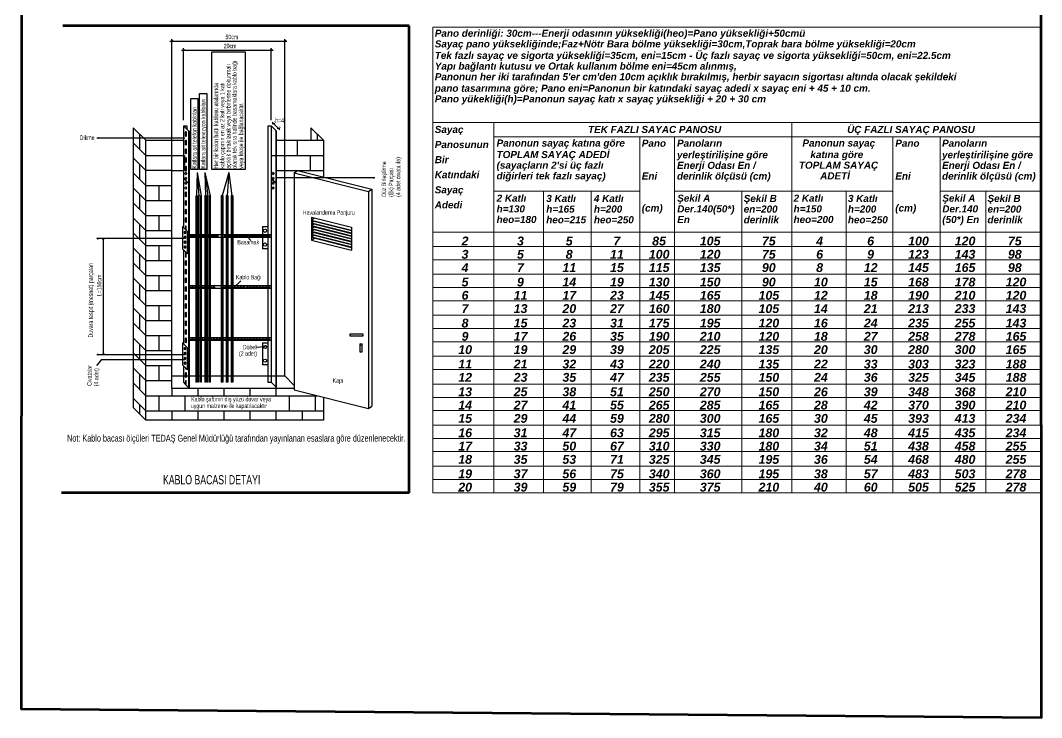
# Model space of a CAD drawing. Header units: millimetres. Extents: x -1335 to 33749, y 2338 to 5277.
# Drawn here: x 31306 to 33749, y 2338 to 4005 of the extents above; entities that cross this region are included whole.
import ezdxf

# ---------------------------------------------------------------- set-up
doc = ezdxf.new("R2010")
doc.units = ezdxf.units.MM
doc.linetypes.add('PHANTOM2', pattern=[31.75, 15.875, -3.175, 3.175, -3.175, 3.175, -3.175])
doc.linetypes.add('TELEFON', pattern=[33, 24, -3, 0, -3, 0, -3])
doc.layers.add('DUVAR', color=7, linetype='Continuous', lineweight=53)
doc.layers.add('SEMBOL', color=51, linetype='Continuous', lineweight=0)
for name, color, linetype in [('ELEKTRIKTEL', 4, 'PHANTOM2'), ('ELEKTRIKZA', 4, 'Continuous'), ('MIDUVCON', 7, 'Continuous')]:
    doc.layers.add(name, color=color, linetype=linetype)
doc.styles.add('ROMAND', font='comic.ttf', dxfattribs={"width": 0.7})
doc.styles.add('WMF-Arial1', font='arialbi.ttf')

# ---------------------------------------------------------------- blocks, each defined once
blk = doc.blocks.new('_Oblique')
at = {"color": 0, "linetype": 'ByBlock', "lineweight": -2}
blk.add_line((-0.5, -0.5), (0.5, 0.5), dxfattribs=at)

msp = doc.modelspace()

# ---------------------------------------------------------------- linework, layer by layer
at = {"color": 8}
for p, q in [((31691.1, 3934.1), (31910.4, 3934.1)), ((31695.6, 3766.3), (31695.6, 3938.5)), ((31905.9, 3766.3), (31905.9, 3938.5)), ((31911.5, 3758.5), (31908.3, 3761.7)), ((31911.5, 3758.5), (31923.5, 3746.5)), ((31915.4, 3762.4), (31914.6, 3761.7)), ((31923.5, 3746.5), (31926.6, 3743.4)), ((31927.4, 3750.4), (31926.6, 3749.7)), ((31491.5, 3724.5), (31488.4, 3723.4)), ((31491.5, 3722.3), (31488.4, 3723.4)), ((31491.5, 3724.5), (31491.5, 3722.3)), ((31699.1, 3723.3), (31491.5, 3723.3)), ((31918.2, 3629.3), (32150.2, 3629.3)), ((32150.2, 3628.1), (32150.2, 3630.4)), ((32150.2, 3630.4), (32153.4, 3629.3)), ((32150.2, 3628.1), (32153.4, 3629.3)), ((31491.5, 3484.4), (31488.4, 3483.2)), ((31491.5, 3482.1), (31488.4, 3483.2)), ((31491.5, 3484.4), (31491.5, 3482.1)), ((31699.4, 3483.2), (31491.5, 3483.2)), ((31503.1, 3480.1), (31504.3, 3483.2)), ((31505.4, 3480.1), (31503.1, 3480.1)), ((31505.4, 3480.1), (31504.3, 3483.2)), ((31504.3, 3208.5), (31504.3, 3480.1)), ((31491.5, 3206.5), (31488.4, 3205.4)), ((31491.5, 3204.2), (31488.4, 3205.4)), ((31491.5, 3206.5), (31491.5, 3204.2)), ((31699.4, 3205.4), (31491.5, 3205.4)), ((31503.1, 3208.5), (31505.4, 3208.5)), ((31503.1, 3208.5), (31504.3, 3205.4)), ((31505.4, 3208.5), (31504.3, 3205.4)), ((31489.4, 3183.2), (31488.4, 3180)), ((31491.2, 3181.8), (31488.4, 3180)), ((31489.4, 3183.2), (31491.2, 3181.8)), ((31498.8, 3193.7), (31490.3, 3182.5)), ((31699.4, 3193.7), (31498.8, 3193.7))]:
    msp.add_line(p, q, dxfattribs=at)
at = {"color": 7, "lineweight": 0}
for points in [[(32292.4, 3989.3), (32292.4, 2875.6)], [(32292.4, 3989.3), (33748.1, 3989.3)], [(33748.1, 3989.3), (33748.1, 2875.6)], [(32292.4, 3761.2), (33748.1, 3761.2)], [(32438.2, 3761.2), (32438.2, 2875.6)], [(33151.5, 3761.2), (33151.5, 2875.6)], [(32438.2, 3726.8), (33748.1, 3726.8)], [(32788.2, 3726.8), (32788.2, 2875.6)], [(32870.4, 3726.8), (32870.4, 2875.6)], [(33392.8, 3726.8), (33392.8, 2875.6)], [(33506.8, 3726.8), (33506.8, 2875.6)], [(32438.2, 3596.8), (32788.2, 3596.8)], [(32557.5, 3596.8), (32557.5, 2875.6)], [(32671.6, 3596.8), (32671.6, 2875.6)], [(32870.4, 3596.8), (33392.8, 3596.8)], [(33032.2, 3596.8), (33032.2, 2875.6)], [(33281.4, 3596.8), (33281.4, 2875.6)], [(33506.8, 3596.8), (33748.1, 3596.8)], [(33615.5, 3596.8), (33615.5, 2875.6)], [(32292.4, 3498.7), (33748.1, 3498.7)], [(32292.4, 3464.3), (33748.1, 3464.3)], [(32292.4, 3432.4), (33748.1, 3432.4)], [(32292.4, 3398), (33748.1, 3398)], [(32292.4, 3366.1), (33748.1, 3366.1)], [(32292.4, 3334.3), (33748.1, 3334.3)], [(32292.4, 3299.9), (33748.1, 3299.9)], [(32292.4, 3268), (33748.1, 3268)], [(32292.4, 3236.2), (33748.1, 3236.2)], [(32292.4, 3201.8), (33748.1, 3201.8)], [(32292.4, 3169.9), (33748.1, 3169.9)], [(32292.4, 3135.5), (33748.1, 3135.5)], [(32292.4, 3103.6), (33748.1, 3103.6)], [(32292.4, 3071.8), (33748.1, 3071.8)], [(32292.4, 3037.4), (33748.1, 3037.4)], [(32292.4, 3005.5), (33748.1, 3005.5)], [(32292.4, 2973.7), (33748.1, 2973.7)], [(32292.4, 2939.3), (33748.1, 2939.3)], [(32292.4, 2907.4), (33748.1, 2907.4)], [(32292.4, 2875.6), (33748.1, 2875.6)]]:
    msp.add_lwpolyline(points, dxfattribs=at)
at = {"layer": 'DUVAR'}
for p, q in [((32235.7, 3991.9), (31406.9, 3991.9)), ((32235.7, 2875.6), (32235.7, 3991.9)), ((32235.7, 2875.6), (31403.9, 2875.6))]:
    msp.add_line(p, q, dxfattribs=at)
msp.add_lwpolyline([(31309.3, 5161.7), (31307.8, 2358.7), (33749.1, 2337.7), (33747.1, 5140.7), (31305.7, 5161.7)], dxfattribs=at)
at = {"layer": 'ELEKTRIKTEL', "linetype": 'TELEFON', "ltscale": 0.01}
for p, q in [((31726.7, 3585.4), (31726.7, 3139.6)), ((31727, 3585.4), (31727, 3139.6)), ((31727.2, 3585.4), (31727.2, 3139.6)), ((31727.4, 3585.4), (31727.4, 3139.6)), ((31732.1, 3585.4), (31732.1, 3139.6)), ((31732.3, 3585.4), (31732.3, 3139.6)), ((31732.5, 3585.4), (31732.5, 3139.6)), ((31732.8, 3585.4), (31732.8, 3139.6)), ((31737.5, 3585.4), (31737.5, 3139.6)), ((31737.7, 3585.4), (31737.7, 3139.6)), ((31737.9, 3585.4), (31737.9, 3139.6)), ((31738.1, 3585.4), (31738.1, 3139.6))]:
    msp.add_line(p, q, dxfattribs=at)
at = {"layer": 'ELEKTRIKTEL', "linetype": 'TELEFON', "ltscale": 0.03}
for p, q in [((31728.5, 3139.6), (31725.8, 3139.6)), ((31733.8, 3139.6), (31731.2, 3139.6)), ((31739.2, 3139.6), (31736.5, 3139.6))]:
    msp.add_line(p, q, dxfattribs=at)
at = {"layer": 'ELEKTRIKTEL', "linetype": 'TELEFON', "ltscale": 0.01, "extrusion": (0, 0, -1)}
for centre in [(31727.1, 3585.8), (31732.5, 3585.9), (31737.9, 3585.8)]:
    msp.add_ellipse(centre, major_axis=(-1.34, 0), ratio=0.300091, dxfattribs=at)
at = {"layer": 'ELEKTRIKZA', "color": 5, "linetype": 'Continuous'}
for p, q in [((31786.3, 3585.8), (31786.3, 3139.6)), ((31787.7, 3585.3), (31787.7, 3139.6)), ((31788.8, 3585.3), (31788.8, 3139.6)), ((31790.3, 3585.8), (31790.3, 3139.6)), ((31798.1, 3585.8), (31798.1, 3139.6)), ((31799.5, 3585.3), (31799.5, 3139.6)), ((31800.6, 3585.3), (31800.6, 3139.6)), ((31802.1, 3585.8), (31802.1, 3139.6)), ((31809.9, 3585.8), (31809.9, 3139.6)), ((31811.3, 3585.3), (31811.3, 3139.6)), ((31812.4, 3585.3), (31812.4, 3139.6)), ((31813.8, 3585.8), (31813.8, 3139.6)), ((31790.3, 3139.6), (31786.3, 3139.6)), ((31802.1, 3139.6), (31798.1, 3139.6)), ((31813.8, 3139.6), (31809.9, 3139.6))]:
    msp.add_line(p, q, dxfattribs=at)
at = {"layer": 'ELEKTRIKZA', "color": 5, "linetype": 'Continuous', "extrusion": (0, 0, -1)}
for centre in [(31788.3, 3585.8), (31800.1, 3585.8), (31811.9, 3585.8)]:
    msp.add_ellipse(centre, major_axis=(-1.96, 0), ratio=0.306385, dxfattribs=at)
at = {"layer": 'MIDUVCON', "color": 8}
for p, q in [((31667.9, 3647), (31667.9, 3960)), ((31938.5, 3647), (31938.5, 3960)), ((31663.5, 3955.6), (31942.9, 3955.6))]:
    msp.add_line(p, q, dxfattribs=at)
at = {"layer": 'MIDUVCON', "color": 0}
for p, q in [((31575.3, 3748.5), (31575.3, 3079.2)), ((31605.6, 3718.3), (31575.3, 3748.5)), ((31695.6, 3752.9), (31695.6, 3509.8)), ((31695.6, 3752.9), (31704.2, 3752.9)), ((31695.6, 3752.9), (31707.7, 3740.8)), ((31704.2, 3752.9), (31704.2, 3744.4)), ((31707.7, 3740.8), (31707.7, 3127.5)), ((31709.2, 3740.8), (31709.2, 3127.5)), ((31897.4, 3752.9), (31897.4, 3492.2)), ((31897.4, 3752.9), (31905.9, 3752.9)), ((31905.9, 3752.9), (31905.9, 3139.6)), ((31905.9, 3752.9), (31918, 3740.8)), ((31916.5, 3740.8), (31916.5, 3127.9)), ((31918, 3740.8), (31918, 3127.9)), ((32031, 3718.3), (32000.8, 3748.5)), ((32000.8, 3748.5), (32000.8, 3718.3)), ((31590.5, 3733.4), (31590.5, 3697.5)), ((31968.7, 3682.4), (31968.7, 3718.3)), ((32015.9, 3733.4), (32015.9, 3718.3)), ((31605.6, 3682.4), (31575.3, 3712.6)), ((31605.6, 3646.4), (31575.3, 3676.7)), ((31605.6, 3682.4), (31695.6, 3682.4)), ((31667.9, 3646.4), (31667.9, 3682.4)), ((31699.1, 3646.4), (31699.1, 3682.4)), ((31905.9, 3682.4), (32031, 3682.4)), ((31999.9, 3646.4), (31999.9, 3682.4)), ((31605.6, 3610.5), (31575.3, 3640.8)), ((31590.5, 3661.6), (31590.5, 3625.6)), ((31667.9, 3646.4), (31605.6, 3646.4)), ((31938.5, 3154.7), (31938.5, 3646.4)), ((31960.9, 3640.6), (31968.7, 3646.4)), ((31968.7, 3646.4), (32146.6, 3601.6)), ((31968.7, 3646.4), (32031, 3646.4)), ((31695.6, 3627.8), (31707.7, 3615.7)), ((31905.9, 3626.3), (31916.5, 3617.1)), ((31960.9, 3640.6), (31960.9, 3121.6)), ((31960.9, 3640.6), (32138.8, 3595.8)), ((31605.6, 3574.6), (31575.3, 3604.8)), ((31605.6, 3610.5), (31667.9, 3610.5)), ((31636.7, 3610.5), (31636.7, 3574.6)), ((32138.8, 3595.8), (32146.6, 3601.6)), ((32138.8, 3595.8), (32138.8, 3076.8)), ((32146.6, 3601.6), (32146.6, 3082.6)), ((31605.6, 3538.7), (31575.3, 3568.9)), ((31590.5, 3589.7), (31590.5, 3553.8)), ((31605.6, 3574.6), (31667.9, 3574.6)), ((31605.6, 3502.8), (31575.3, 3533)), ((31605.6, 3538.7), (31667.9, 3538.7)), ((31636.7, 3538.7), (31636.7, 3502.8)), ((32002.2, 3534.3), (32097.6, 3510.3)), ((32002.2, 3534.3), (32002.2, 3479.4)), ((32002.2, 3527.6), (32008.9, 3532.6)), ((32002.2, 3527.6), (32097.6, 3503.6)), ((32002.2, 3526.5), (32097.6, 3502.5)), ((32002.2, 3520.9), (32007.8, 3525.1)), ((32002.2, 3520.9), (32097.6, 3496.9)), ((32002.2, 3519.8), (32097.6, 3495.8)), ((31605.6, 3466.8), (31575.3, 3497.1)), ((31590.5, 3517.9), (31590.5, 3482)), ((31605.6, 3502.8), (31667.9, 3502.8)), ((31693.3, 3512.1), (31695.6, 3512.1)), ((31693.3, 3512.1), (31705.4, 3500)), ((31693.3, 3512.1), (31693.3, 3458.9)), ((31705.4, 3446.8), (31705.4, 3500)), ((31884.6, 3512.1), (31897.4, 3512.1)), ((31884.6, 3512.1), (31884.6, 3492.2)), ((31918, 3500.6), (31918.7, 3499.9)), ((31918.7, 3446.8), (31918.7, 3499.9)), ((32002.2, 3514.2), (32007.8, 3518.4)), ((32002.2, 3514.2), (32097.6, 3490.2)), ((32002.2, 3513.1), (32097.6, 3489.1)), ((32002.2, 3507.5), (32007.8, 3511.7)), ((32002.2, 3507.5), (32097.6, 3483.5)), ((32002.2, 3506.4), (32097.6, 3482.4)), ((32002.2, 3500.8), (32007.8, 3505)), ((32002.2, 3500.8), (32097.6, 3476.8)), ((32002.2, 3499.7), (32097.6, 3475.7)), ((32002.2, 3494.1), (32007.8, 3498.3)), ((32002.2, 3494.1), (32097.6, 3470.1)), ((32097.6, 3510.3), (32097.6, 3455.4)), ((31905.9, 3492.2), (31709.2, 3492.2)), ((31905.9, 3486), (31709.2, 3486)), ((31884.6, 3486), (31884.6, 3458.9)), ((31897.4, 3486), (31897.4, 3139.6)), ((32002.2, 3493), (32097.6, 3469)), ((32002.2, 3487.4), (32007.8, 3491.6)), ((32002.2, 3487.4), (32097.6, 3463.4)), ((32002.2, 3486.3), (32097.6, 3462.3)), ((32002.2, 3479.4), (32009.1, 3484.6)), ((32002.2, 3479.4), (32097.6, 3455.4)), ((31605.6, 3430.9), (31575.3, 3461.2)), ((31590.5, 3446), (31590.5, 3410.1)), ((31605.6, 3466.8), (31667.9, 3466.8)), ((31636.7, 3466.8), (31636.7, 3430.9)), ((31693.3, 3458.9), (31705.4, 3446.8)), ((31695.6, 3456.7), (31695.6, 3231.9)), ((31897.4, 3458.9), (31884.6, 3458.9)), ((31918, 3447.5), (31918.7, 3446.8)), ((31605.6, 3395), (31575.3, 3425.2)), ((31605.6, 3430.9), (31667.9, 3430.9)), ((31605.6, 3359.1), (31575.3, 3389.3)), ((31590.5, 3374.2), (31590.5, 3338.3)), ((31605.6, 3395), (31667.9, 3395)), ((31636.7, 3395), (31636.7, 3359.1)), ((31605.6, 3323.2), (31575.3, 3353.4)), ((31605.6, 3359.1), (31667.9, 3359.1)), ((31905.9, 3369.9), (31709.2, 3369.9)), ((31905.9, 3363.6), (31709.2, 3363.6)), ((31605.6, 3323.2), (31667.9, 3323.2)), ((31636.7, 3323.2), (31636.7, 3287.2)), ((31605.6, 3287.2), (31575.3, 3317.5)), ((31590.5, 3302.4), (31590.5, 3266.4)), ((31605.6, 3251.3), (31575.3, 3281.6)), ((31605.6, 3287.2), (31667.9, 3287.2)), ((31605.6, 3251.3), (31667.9, 3251.3)), ((31636.7, 3251.3), (31636.7, 3215.4)), ((31605.6, 3215.4), (31575.3, 3245.6)), ((31590.5, 3230.5), (31590.5, 3194.6)), ((31693.3, 3234.2), (31705.4, 3222.1)), ((31693.3, 3234.2), (31695.6, 3234.2)), ((31693.3, 3234.2), (31693.3, 3181.1)), ((31905.9, 3245.6), (31709.2, 3245.6)), ((31905.9, 3239.4), (31709.2, 3239.4)), ((31884.6, 3234.2), (31897.4, 3234.2)), ((31884.6, 3234.2), (31884.6, 3181.1)), ((31605.6, 3179.5), (31575.3, 3209.7)), ((31605.6, 3215.4), (31667.9, 3215.4)), ((31705.4, 3169), (31705.4, 3222.1)), ((31918, 3222.7), (31918.7, 3222)), ((31918.7, 3168.9), (31918.7, 3222)), ((31605.6, 3179.5), (31667.9, 3179.5)), ((31636.7, 3179.5), (31636.7, 3143.6)), ((31693.3, 3181.1), (31705.4, 3169)), ((31695.6, 3178.8), (31695.6, 3139.6)), ((31897.4, 3181.1), (31884.6, 3181.1)), ((31605.6, 3143.6), (31575.3, 3173.8)), ((31590.5, 3158.7), (31590.5, 3122.8)), ((31667.9, 3154.7), (31938.5, 3154.7)), ((31918, 3169.6), (31918.7, 3168.9)), ((31960.9, 3132.3), (31938.5, 3154.7)), ((31605.6, 3107.6), (31575.3, 3137.9)), ((31605.6, 3143.6), (31667.9, 3143.6)), ((31695.6, 3139.6), (31700.7, 3134.5)), ((31702.5, 3132.7), (31707.7, 3127.5)), ((31897.4, 3139.6), (31905.9, 3139.6)), ((31905.9, 3139.6), (31916.5, 3129)), ((31605.6, 3107.6), (32016.3, 3107.6)), ((31636.7, 3107.6), (31636.7, 3071.7)), ((31667.9, 3124.5), (31667.9, 3107.6)), ((31699.1, 3107.6), (31699.1, 3071.7)), ((31730.2, 3124.5), (31730.2, 3107.6)), ((31792.6, 3124.5), (31792.6, 3107.6)), ((31854.9, 3124.5), (31854.9, 3107.6)), ((31917.2, 3124.5), (31917.2, 3107.6)), ((31948.4, 3107.6), (31948.4, 3071.7)), ((31960.9, 3121.6), (32138.8, 3076.8)), ((32010.7, 3107.6), (32010.7, 3071.7)), ((31605.6, 3071.7), (31575.3, 3102)), ((31605.6, 3049), (31575.3, 3079.2)), ((31590.5, 3086.8), (31590.5, 3064.1)), ((32138.8, 3076.8), (32146.6, 3082.6)), ((31605.6, 3071.7), (32031, 3071.7)), ((31667.9, 3071.7), (31667.9, 3049)), ((31730.2, 3071.7), (31730.2, 3049)), ((31792.6, 3071.7), (31792.6, 3049)), ((31854.9, 3071.7), (31854.9, 3049)), ((31917.2, 3071.7), (31917.2, 3049)), ((31979.6, 3071.7), (31979.6, 3049))]:
    msp.add_line(p, q, dxfattribs=at)
at = {"layer": 'MIDUVCON'}
for p, q in [((31728.6, 3641.4), (31727.1, 3585.8)), ((31728.6, 3641.4), (31732.5, 3585.9)), ((31728.6, 3641.4), (31737.9, 3585.8)), ((31747.1, 3641.5), (31759.4, 3585.9)), ((31747.1, 3641.5), (31754, 3585.9)), ((31747.1, 3641.5), (31748.6, 3585.9)), ((31804.2, 3641.5), (31788.3, 3585.8)), ((31804.2, 3641.5), (31800.1, 3585.8)), ((31804.2, 3641.5), (31811.9, 3585.8)), ((31849.4, 3487.2), (31857.1, 3479)), ((31815.1, 3364.9), (31833.2, 3382.4)), ((31891, 3224.1), (31869.4, 3223))]:
    msp.add_line(p, q, dxfattribs=at)
for points in [[(31763.9, 3929.8), (31843.6, 3929.8), (31843.6, 3648.2), (31763.9, 3648.2)], [(31713.5, 3818.1), (31730.1, 3818.1), (31730.1, 3648.2), (31713.5, 3648.2)], [(31734, 3829.9), (31751.6, 3829.9), (31751.6, 3648.2), (31734, 3648.2)]]:
    msp.add_lwpolyline(points, close=True, dxfattribs=at)
at = {"layer": 'MIDUVCON', "color": 0}
for points in [[(32031, 3103.9), (32031, 3049), (31605.6, 3049), (31605.6, 3718.3), (31695.6, 3718.3)], [(31918, 3718.3), (32031, 3718.3), (32031, 3630.7)], [(31960.9, 3124.5), (31667.9, 3124.5), (31667.9, 3646.4), (31695.6, 3646.4)], [(31918, 3646.4), (31968.7, 3646.4)], [(31709.2, 3490.4), (31711.9, 3490.4), (31711.9, 3487.9), (31709.2, 3487.9)], [(31709.2, 3368), (31711.9, 3368), (31711.9, 3365.5), (31709.2, 3365.5)], [(31709.2, 3243.8), (31711.9, 3243.8), (31711.9, 3241.3), (31709.2, 3241.3)], [(32123, 3230.3), (32123, 3212), (32118.3, 3212), (32118.3, 3230.3)]]:
    msp.add_lwpolyline(points, dxfattribs=at)
for points in [[(31715.8, 3490.4), (31719.2, 3490.4), (31719.2, 3487.9), (31715.8, 3487.9)], [(31723.1, 3490.4), (31726.5, 3490.4), (31726.5, 3487.9), (31723.1, 3487.9)], [(31730.4, 3490.4), (31733.8, 3490.4), (31733.8, 3487.9), (31730.4, 3487.9)], [(31737.7, 3490.4), (31741.2, 3490.4), (31741.2, 3487.9), (31737.7, 3487.9)], [(31745, 3490.4), (31748.5, 3490.4), (31748.5, 3487.9), (31745, 3487.9)], [(31752.4, 3490.4), (31755.8, 3490.4), (31755.8, 3487.9), (31752.4, 3487.9)], [(31759.7, 3490.4), (31763.1, 3490.4), (31763.1, 3487.9), (31759.7, 3487.9)], [(31767, 3490.4), (31770.4, 3490.4), (31770.4, 3487.9), (31767, 3487.9)], [(31774.3, 3490.4), (31777.7, 3490.4), (31777.7, 3487.9), (31774.3, 3487.9)], [(31795.1, 3490.4), (31798.5, 3490.4), (31798.5, 3487.9), (31795.1, 3487.9)], [(31802.4, 3490.4), (31805.8, 3490.4), (31805.8, 3487.9), (31802.4, 3487.9)], [(31809.7, 3490.4), (31813.1, 3490.4), (31813.1, 3487.9), (31809.7, 3487.9)], [(31817, 3490.4), (31820.5, 3490.4), (31820.5, 3487.9), (31817, 3487.9)], [(31824.3, 3490.4), (31827.8, 3490.4), (31827.8, 3487.9), (31824.3, 3487.9)], [(31831.7, 3490.4), (31835.1, 3490.4), (31835.1, 3487.9), (31831.7, 3487.9)], [(31839, 3490.4), (31842.4, 3490.4), (31842.4, 3487.9), (31839, 3487.9)], [(31846.3, 3490.4), (31849.7, 3490.4), (31849.7, 3487.9), (31846.3, 3487.9)], [(31847.4, 3490.4), (31850.8, 3490.4), (31850.8, 3487.9), (31847.4, 3487.9)], [(31853.6, 3490.4), (31857, 3490.4), (31857, 3487.9), (31853.6, 3487.9)], [(31854.7, 3490.4), (31858.2, 3490.4), (31858.2, 3487.9), (31854.7, 3487.9)], [(31862, 3490.4), (31865.5, 3490.4), (31865.5, 3487.9), (31862, 3487.9)], [(31869.4, 3490.4), (31872.8, 3490.4), (31872.8, 3487.9), (31869.4, 3487.9)], [(31876.7, 3490.4), (31880.1, 3490.4), (31880.1, 3487.9), (31876.7, 3487.9)], [(31884, 3490.4), (31887.4, 3490.4), (31887.4, 3487.9), (31884, 3487.9)], [(31891.3, 3490.4), (31894.7, 3490.4), (31894.7, 3487.9), (31891.3, 3487.9)], [(31898.6, 3490.4), (31902, 3490.4), (31902, 3487.9), (31898.6, 3487.9)], [(31715.8, 3368), (31719.2, 3368), (31719.2, 3365.5), (31715.8, 3365.5)], [(31723.1, 3368), (31726.5, 3368), (31726.5, 3365.5), (31723.1, 3365.5)], [(31730.4, 3368), (31733.8, 3368), (31733.8, 3365.5), (31730.4, 3365.5)], [(31737.7, 3368), (31741.2, 3368), (31741.2, 3365.5), (31737.7, 3365.5)], [(31745, 3368), (31748.5, 3368), (31748.5, 3365.5), (31745, 3365.5)], [(31752.4, 3368), (31755.8, 3368), (31755.8, 3365.5), (31752.4, 3365.5)], [(31759.7, 3368), (31763.1, 3368), (31763.1, 3365.5), (31759.7, 3365.5)], [(31767, 3368), (31770.4, 3368), (31770.4, 3365.5), (31767, 3365.5)], [(31787.8, 3368), (31791.2, 3368), (31791.2, 3365.5), (31787.8, 3365.5)], [(31795.1, 3368), (31798.5, 3368), (31798.5, 3365.5), (31795.1, 3365.5)], [(31802.4, 3368), (31805.8, 3368), (31805.8, 3365.5), (31802.4, 3365.5)], [(31809.7, 3368), (31813.1, 3368), (31813.1, 3365.5), (31809.7, 3365.5)], [(31817, 3368), (31820.5, 3368), (31820.5, 3365.5), (31817, 3365.5)], [(31824.3, 3368), (31827.8, 3368), (31827.8, 3365.5), (31824.3, 3365.5)], [(31831.7, 3368), (31835.1, 3368), (31835.1, 3365.5), (31831.7, 3365.5)], [(31839, 3368), (31842.4, 3368), (31842.4, 3365.5), (31839, 3365.5)], [(31847.4, 3368), (31850.8, 3368), (31850.8, 3365.5), (31847.4, 3365.5)], [(31854.7, 3368), (31858.2, 3368), (31858.2, 3365.5), (31854.7, 3365.5)], [(31862, 3368), (31865.5, 3368), (31865.5, 3365.5), (31862, 3365.5)], [(31869.4, 3368), (31872.8, 3368), (31872.8, 3365.5), (31869.4, 3365.5)], [(31876.7, 3368), (31880.1, 3368), (31880.1, 3365.5), (31876.7, 3365.5)], [(31884, 3368), (31887.4, 3368), (31887.4, 3365.5), (31884, 3365.5)], [(31891.3, 3368), (31894.7, 3368), (31894.7, 3365.5), (31891.3, 3365.5)], [(31898.6, 3368), (31902, 3368), (31902, 3365.5), (31898.6, 3365.5)], [(32094.8, 3255.7), (32125.4, 3255.7), (32125.4, 3249.6), (32094.8, 3249.6)], [(31715.8, 3243.8), (31719.2, 3243.8), (31719.2, 3241.3), (31715.8, 3241.3)], [(31723.1, 3243.8), (31726.5, 3243.8), (31726.5, 3241.3), (31723.1, 3241.3)], [(31730.4, 3243.8), (31733.8, 3243.8), (31733.8, 3241.3), (31730.4, 3241.3)], [(31737.7, 3243.8), (31741.2, 3243.8), (31741.2, 3241.3), (31737.7, 3241.3)], [(31745, 3243.8), (31748.5, 3243.8), (31748.5, 3241.3), (31745, 3241.3)], [(31752.4, 3243.8), (31755.8, 3243.8), (31755.8, 3241.3), (31752.4, 3241.3)], [(31759.7, 3243.8), (31763.1, 3243.8), (31763.1, 3241.3), (31759.7, 3241.3)], [(31767, 3243.8), (31770.4, 3243.8), (31770.4, 3241.3), (31767, 3241.3)], [(31774.3, 3243.8), (31777.7, 3243.8), (31777.7, 3241.3), (31774.3, 3241.3)], [(31781.6, 3243.8), (31785, 3243.8), (31785, 3241.3), (31781.6, 3241.3)], [(31788.9, 3243.8), (31792.3, 3243.8), (31792.3, 3241.3), (31788.9, 3241.3)], [(31796.2, 3243.8), (31799.7, 3243.8), (31799.7, 3241.3), (31796.2, 3241.3)], [(31803.5, 3243.8), (31807, 3243.8), (31807, 3241.3), (31803.5, 3241.3)], [(31810.9, 3243.8), (31814.3, 3243.8), (31814.3, 3241.3), (31810.9, 3241.3)], [(31818.2, 3243.8), (31821.6, 3243.8), (31821.6, 3241.3), (31818.2, 3241.3)], [(31825.5, 3243.8), (31828.9, 3243.8), (31828.9, 3241.3), (31825.5, 3241.3)], [(31832.8, 3243.8), (31836.2, 3243.8), (31836.2, 3241.3), (31832.8, 3241.3)], [(31840.1, 3243.8), (31843.5, 3243.8), (31843.5, 3241.3), (31840.1, 3241.3)], [(31847.4, 3243.8), (31850.8, 3243.8), (31850.8, 3241.3), (31847.4, 3241.3)], [(31854.7, 3243.8), (31858.2, 3243.8), (31858.2, 3241.3), (31854.7, 3241.3)], [(31862, 3243.8), (31865.5, 3243.8), (31865.5, 3241.3), (31862, 3241.3)], [(31869.4, 3243.8), (31872.8, 3243.8), (31872.8, 3241.3), (31869.4, 3241.3)], [(31876.7, 3243.8), (31880.1, 3243.8), (31880.1, 3241.3), (31876.7, 3241.3)], [(31884, 3243.8), (31887.4, 3243.8), (31887.4, 3241.3), (31884, 3241.3)], [(31891.3, 3243.8), (31894.7, 3243.8), (31894.7, 3241.3), (31891.3, 3241.3)], [(31898.6, 3243.8), (31902, 3243.8), (31902, 3241.3), (31898.6, 3241.3)]]:
    msp.add_lwpolyline(points, close=True, dxfattribs=at)
for centre, radius in [((31891, 3502), 3.84), ((31891, 3469), 3.84), ((31891, 3224.1), 3.84), ((32120.7, 3230.3), 2.35), ((31891, 3191.2), 3.84)]:
    msp.add_circle(centre, radius, dxfattribs=at)
for centre, radius, start, end in [((31708.5, 3741.4), 0.948, 215.6476, 324.3524), ((31917.2, 3741.4), 0.948, 215.6476, 324.3524), ((31708.5, 3616.3), 0.948, 215.6476, 324.3524), ((31917.2, 3616.3), 0.948, 215.6476, 324.3524), ((31788.3, 3364.7), 3.23, 126.8868, 52.1098), ((31788.3, 3364.7), 2.82, 133.4698, 45.2576), ((31788.3, 3364.7), 2.47, 141.7856, 36.4943), ((31800.1, 3364.7), 3.23, 126.8868, 52.1098), ((31800.1, 3364.7), 2.82, 133.4698, 45.2576), ((31800.1, 3364.7), 2.47, 141.7856, 36.4943), ((31811.9, 3364.7), 3.23, 126.8868, 52.1098), ((31811.9, 3364.7), 2.82, 133.4698, 45.2576), ((31811.9, 3364.7), 2.47, 141.7856, 36.4943), ((31917.2, 3128.4), 0.948, 215.6476, 324.3524), ((31708.5, 3128), 0.948, 215.6476, 324.3524)]:
    msp.add_arc(centre, radius, start, end, dxfattribs=at)
for centre, major_axis, ratio in [((31701.6, 3733.1), (0, 6.78), 0.148937), ((31701.6, 3712.6), (0, 6.78), 0.148937), ((31701.6, 3692), (0, 6.78), 0.148937), ((31701.6, 3671.4), (0, 6.78), 0.148937), ((31701.6, 3639), (0, 3.13), 0.457765), ((31701.6, 3650.9), (0, 6.78), 0.148937), ((31910.4, 3639), (0, 3.13), 0.457765), ((31701.6, 3627.3), (0, 3.13), 0.457765), ((31701.6, 3615.7), (0, 3.13), 0.457765), ((31910.4, 3627.3), (0, 3.13), 0.457765), ((31910.4, 3615.7), (0, 3.13), 0.457765), ((31701.6, 3604.1), (0, 3.13), 0.457765), ((31701.6, 3589.2), (0, 6.78), 0.148937), ((31910.4, 3604.1), (0, 3.13), 0.457765), ((31701.6, 3568.6), (0, 6.78), 0.148937), ((31701.6, 3548), (0, 6.78), 0.148937), ((31701.6, 3527.5), (0, 6.78), 0.148937), ((31699.4, 3498), (0, 3.13), 0.457765), ((31699.4, 3486.4), (0, 3.13), 0.457765), ((31699.4, 3474.7), (0, 3.13), 0.457765), ((31699.4, 3463.1), (0, 3.13), 0.457765), ((31701.6, 3424.7), (0, 6.78), 0.148937), ((31701.6, 3404.1), (0, 6.78), 0.148937), ((31701.6, 3383.5), (0, 6.78), 0.148937), ((31701.6, 3363), (0, 6.78), 0.148937), ((31701.6, 3342.4), (0, 6.78), 0.148937), ((31701.6, 3321.8), (0, 6.78), 0.148937), ((31701.6, 3301.3), (0, 6.78), 0.148937), ((31701.6, 3280.7), (0, 6.78), 0.148937), ((31701.6, 3260.1), (0, 6.78), 0.148937), ((31701.6, 3239.6), (0, 6.78), 0.148937), ((31699.4, 3220.1), (0, 3.13), 0.457765), ((31699.4, 3208.5), (0, 3.13), 0.457765), ((31699.4, 3196.8), (0, 3.13), 0.457765), ((31699.4, 3185.2), (0, 3.13), 0.457765), ((31701.6, 3157.3), (0, 6.78), 0.148937)]:
    msp.add_ellipse(centre, major_axis=major_axis, ratio=ratio, dxfattribs=at)
for centre, major_axis, ratio, start_param, end_param in [((31917.1, 3639), (0, 3.13), 0.457765, 3.875047, 5.549731), ((31917.1, 3627.3), (0, 3.13), 0.457765, 3.875047, 5.549731), ((31917.1, 3615.7), (0, 3.13), 0.457765, 3.875047, 5.549731), ((31917.1, 3604.1), (0, 3.13), 0.457765, 3.875047, 5.549731), ((31701.6, 3506.9), (0, 6.78), 0.148937, 4.087797, 8.182874), ((31701.6, 3445.2), (0, 6.78), 0.148937, 0.514035, 5.47345), ((31701.6, 3177.9), (0, 6.78), 0.148937, 2.268194, 3.719292), ((31701.6, 3136.8), (0, 6.78), 0.148937, 4.075084, 8.195588)]:
    msp.add_ellipse(centre, major_axis=major_axis, ratio=ratio, start_param=start_param, end_param=end_param, dxfattribs=at)
at = {"layer": 'SEMBOL', "color": 4, "linetype": 'Continuous'}
for p, q in [((31725.8, 3585.8), (31725.8, 3139.6)), ((31725.9, 3585.7), (31725.9, 3139.6)), ((31726.1, 3585.6), (31726.1, 3139.6)), ((31726.3, 3585.5), (31726.3, 3139.6)), ((31726.5, 3585.5), (31726.5, 3139.6)), ((31727.6, 3585.5), (31727.6, 3139.6)), ((31727.8, 3585.5), (31727.8, 3139.6)), ((31728, 3585.5), (31728, 3139.6)), ((31728.2, 3585.6), (31728.2, 3139.6)), ((31728.5, 3585.8), (31728.5, 3139.6)), ((31731.2, 3585.9), (31731.2, 3139.6)), ((31731.3, 3585.7), (31731.3, 3139.6)), ((31731.5, 3585.6), (31731.5, 3139.6)), ((31731.7, 3585.5), (31731.7, 3139.6)), ((31731.9, 3585.5), (31731.9, 3139.6)), ((31733, 3585.5), (31733, 3139.6)), ((31733.2, 3585.5), (31733.2, 3139.6)), ((31733.4, 3585.5), (31733.4, 3139.6)), ((31733.6, 3585.6), (31733.6, 3139.6)), ((31733.8, 3585.9), (31733.8, 3139.6)), ((31736.5, 3585.8), (31736.5, 3139.6)), ((31736.6, 3585.7), (31736.6, 3139.6)), ((31736.8, 3585.6), (31736.8, 3139.6)), ((31737.1, 3585.5), (31737.1, 3139.6)), ((31737.3, 3585.5), (31737.3, 3139.6)), ((31738.3, 3585.5), (31738.3, 3139.6)), ((31738.6, 3585.5), (31738.6, 3139.6)), ((31738.8, 3585.5), (31738.8, 3139.6)), ((31739, 3585.6), (31739, 3139.6)), ((31739.2, 3585.8), (31739.2, 3139.6)), ((31747.3, 3585.9), (31747.3, 3139.6)), ((31747.4, 3585.7), (31747.4, 3139.6)), ((31747.6, 3585.6), (31747.6, 3139.6)), ((31747.8, 3585.5), (31747.8, 3139.6)), ((31748, 3585.5), (31748, 3139.6)), ((31748.2, 3585.4), (31748.2, 3139.6)), ((31748.4, 3585.4), (31748.4, 3139.6)), ((31748.7, 3585.4), (31748.7, 3139.6)), ((31748.9, 3585.4), (31748.9, 3139.6)), ((31749.1, 3585.5), (31749.1, 3139.6)), ((31749.3, 3585.5), (31749.3, 3139.6)), ((31749.5, 3585.5), (31749.5, 3139.6)), ((31749.7, 3585.6), (31749.7, 3139.6)), ((31750, 3585.9), (31750, 3139.6)), ((31752.6, 3585.8), (31752.6, 3139.6)), ((31752.7, 3585.7), (31752.7, 3139.6)), ((31753, 3585.6), (31753, 3139.6)), ((31753.2, 3585.5), (31753.2, 3139.6)), ((31753.4, 3585.5), (31753.4, 3139.6)), ((31753.6, 3585.4), (31753.6, 3139.6)), ((31753.8, 3585.4), (31753.8, 3139.6)), ((31754, 3585.4), (31754, 3139.6)), ((31754.2, 3585.4), (31754.2, 3139.6)), ((31754.5, 3585.5), (31754.5, 3139.6)), ((31754.7, 3585.5), (31754.7, 3139.6)), ((31754.9, 3585.5), (31754.9, 3139.6)), ((31755.1, 3585.6), (31755.1, 3139.6)), ((31755.3, 3585.8), (31755.3, 3139.6)), ((31758, 3585.8), (31758, 3139.6)), ((31758.1, 3585.7), (31758.1, 3139.6)), ((31758.3, 3585.6), (31758.3, 3139.6)), ((31758.5, 3585.5), (31758.5, 3139.6)), ((31758.8, 3585.5), (31758.8, 3139.6)), ((31759, 3585.4), (31759, 3139.6)), ((31759.2, 3585.4), (31759.2, 3139.6)), ((31759.4, 3585.4), (31759.4, 3139.6)), ((31759.6, 3585.4), (31759.6, 3139.6)), ((31759.8, 3585.5), (31759.8, 3139.6)), ((31760.1, 3585.5), (31760.1, 3139.6)), ((31760.3, 3585.5), (31760.3, 3139.6)), ((31760.5, 3585.6), (31760.5, 3139.6)), ((31760.7, 3585.8), (31760.7, 3139.6)), ((31750, 3139.6), (31747.3, 3139.6)), ((31755.3, 3139.6), (31752.6, 3139.6)), ((31760.7, 3139.6), (31758, 3139.6))]:
    msp.add_line(p, q, dxfattribs=at)
at = {"layer": 'SEMBOL', "color": 4, "linetype": 'Continuous', "extrusion": (0, 0, -1)}
for centre in [(31748.6, 3585.9), (31754, 3585.8), (31759.4, 3585.8)]:
    msp.add_ellipse(centre, major_axis=(-1.34, 0), ratio=0.300091, dxfattribs=at)

# ---------------------------------------------------------------- block references
at = {"color": 8}
for p, xscale, yscale, zscale, rotation in [((31695.6, 3934.1), 4.454999999987192, 4.454999999987192, 4.454999999987192, 180), ((31911.5, 3758.5), 4.455000000018154, 4.455000000018154, 4.455000000018154, 315.0000000002183), ((31923.5, 3746.5), 4.455000000018154, 4.455000000018154, 4.455000000018154, 135.0000000002183)]:
    msp.add_blockref('_Oblique', p, dxfattribs=dict(at, xscale=xscale, yscale=yscale, zscale=zscale, rotation=rotation))
at = {"color": 8, "xscale": 4.454999999987192, "yscale": 4.454999999987192, "zscale": 4.454999999987192}
msp.add_blockref('_Oblique', (31905.9, 3934.1), dxfattribs=at)
at = {"layer": 'MIDUVCON', "color": 8, "xscale": 4.454999999987192, "yscale": 4.454999999987192, "zscale": 4.454999999987192, "rotation": 180}
msp.add_blockref('_Oblique', (31667.9, 3955.6), dxfattribs=at)
at = {"layer": 'MIDUVCON', "color": 8, "xscale": 4.454999999987192, "yscale": 4.454999999987192, "zscale": 4.454999999987192}
msp.add_blockref('_Oblique', (31938.5, 3955.6), dxfattribs=at)

# ---------------------------------------------------------------- texts
at = {"color": 7, "lineweight": 0, "style": 'WMF-Arial1'}
for s, height, p in [('Pano derinliği: 30cm---Enerji odasının yüksekliği(heo)=Pano yüksekliği+50cmü', 16.97, (32297.2, 3965.9)), ('Sayaç pano yüksekliğinde;Faz+Nötr Bara bölme yüksekliği=30cm,Toprak bara bölme yüksekliği=20cm', 16.97, (32297.2, 3940.5)), ('Tek fazlı sayaç ve sigorta yüksekliği=35cm, eni=15cm - Üç fazlı sayaç ve sigorta yüksekliği=50cm, eni=22.5cm', 16.9698, (32297.2, 3912.9)), ('Yapı bağlantı kutusu ve Ortak kullanım bölme eni=45cm alınmış,', 16.97, (32297.2, 3887.4)), ("Panonun her iki tarafından 5'er cm'den 10cm açıklık bırakılmış, herbir sayacın sigortası altında olacak şekildeki", 16.9698, (32297.2, 3862)), ('pano tasarımına göre; Pano eni=Panonun bir katındaki sayaç adedi x sayaç eni + 45 + 10 cm.', 16.97, (32297.2, 3834.4)), ('Pano yükekliği(h)=Panonun sayaç katı x sayaç yüksekliği + 20 + 30 cm', 16.97, (32297.2, 3809)), ('Sayaç ', 16.97, (32297.2, 3735.8)), ('TEK FAZLI SAYAC PANOSU', 16.97, (32664, 3735.8)), ('ÜÇ FAZLI SAYAÇ PANOSU', 16.97, (33283.9, 3735.8)), ('Panosunun ', 16.97, (32297.2, 3699.7)), ('Panonun sayaç katına göre ', 16.97, (32445.1, 3703.4)), ('Pano       ', 16.97, (32792.5, 3702.9)), ('Panoların ', 16.97, (32876.8, 3702.9)), ('Panonun sayaç ', 16.97, (33176.9, 3703.4)), ('Pano       ', 16.97, (33399.1, 3702.9)), ('Panoların ', 16.97, (33511, 3702.9)), ('TOPLAM SAYAÇ ADEDİ ', 16.97, (32445.1, 3675.8)), ('yerleştirilişine göre ', 16.97, (32876.8, 3675.3)), ('katına göre ', 16.97, (33196, 3675.8)), ('yerleştirilişine göre ', 16.97, (33511, 3675.3)), ('Bir ', 16.97, (32297.2, 3663.6)), ("(sayaçların 2'si üç fazlı ", 16.97, (32445.1, 3650.4)), ('Enerji Odası En / ', 16.97, (32876.8, 3649.9)), ('TOPLAM SAYAÇ ', 16.97, (33168.5, 3650.4)), ('Enerji Odası En / ', 16.97, (33511, 3649.9)), ('Katındaki ', 16.97, (32297.2, 3627.6)), ('diğirleri tek fazlı sayaç)', 16.97, (32445.1, 3624.9)), ('Eni     ', 16.97, (32792.5, 3624.4)), ('derinlik ölçüsü (cm)', 16.97, (32876.8, 3624.4)), ('ADETİ', 16.97, (33219.4, 3624.9)), ('Eni     ', 16.97, (33399.1, 3624.4)), ('derinlik ölçüsü (cm)', 16.97, (33511, 3624.4)), ('Sayaç ', 16.97, (32297.2, 3591.5)), ('Adedi', 16.97, (32297.2, 3555.5)), ('2 Katlı ', 16.97, (32445.1, 3571.4)), ('3 Katlı ', 16.97, (32563.9, 3570.8)), ('4 Katlı ', 16.97, (32677.9, 3570.8)), ('Şekil A ', 16.97, (32877.3, 3571.4)), ('Şekil B ', 16.97, (33036.4, 3570.8)), ('2 Katlı ', 16.97, (33155.7, 3571.4)), ('3 Katlı ', 16.97, (33285.7, 3570.8)), ('Şekil A ', 16.97, (33511.6, 3571.4)), ('Şekil B ', 16.97, (33619.7, 3570.8)), ('h=130 ', 16.97, (32445.1, 3545.9)), ('h=165 ', 16.97, (32563.9, 3545.4)), ('h=200 ', 16.97, (32677.9, 3545.4)), ('(cm)', 16.97, (32792.5, 3548)), ('Der.140(50*) ', 16.97, (32877.3, 3545.9)), ('en=200 ', 16.97, (33036.4, 3545.4)), ('h=150 ', 16.97, (33155.7, 3545.9)), ('h=200 ', 16.97, (33285.7, 3545.4)), ('(cm)', 16.97, (33399.1, 3548)), ('Der.140', 16.97, (33511.6, 3545.9)), ('en=200 ', 16.97, (33619.7, 3545.4)), ('heo=180', 16.97, (32445.1, 3520.5)), ('heo=215', 16.97, (32563.9, 3519.9)), ('heo=250', 16.97, (32677.9, 3519.9)), ('En', 16.97, (32877.3, 3520.5)), ('derinlik', 16.97, (33036.4, 3519.9)), ('heo=200', 16.97, (33155.7, 3520.5)), ('heo=250', 16.97, (33285.7, 3519.9)), ('(50*) En', 16.97, (33511.6, 3520.5)), ('derinlik', 16.97, (33619.7, 3519.9)), ('2', 21.2, (32361.3, 3466.9)), ('3', 21.2, (32493.9, 3466.9)), ('5', 21.2, (32610.6, 3466.9)), ('7', 21.2, (32724.6, 3466.9)), ('85', 21.21, (32817.4, 3466.9)), ('105', 21.21, (32931.4, 3466.9)), ('75', 21.21, (33079.9, 3466.9)), ('4', 21.2, (33209.8, 3466.9)), ('6', 21.2, (33331.8, 3466.9)), ('100', 21.21, (33429.9, 3466.9)), ('120', 21.21, (33541.3, 3466.9)), ('75', 21.21, (33668.5, 3466.9)), ('3', 21.2, (32361.3, 3435.1)), ('5', 21.2, (32493.9, 3435.1)), ('8', 21.2, (32610.6, 3435.1)), ('11', 21.21, (32716.6, 3435.1)), ('100', 21.21, (32809.4, 3435.1)), ('120', 21.21, (32931.4, 3435.1)), ('75', 21.21, (33079.9, 3435.1)), ('6', 21.2, (33209.8, 3435.1)), ('9', 21.2, (33331.8, 3435.1)), ('123', 21.21, (33429.9, 3435.1)), ('143', 21.21, (33541.3, 3435.1)), ('98', 21.21, (33668.5, 3435.1)), ('4', 21.2, (32361.3, 3403.3)), ('7', 21.2, (32493.9, 3403.3)), ('11', 21.21, (32602.6, 3403.3)), ('15', 21.21, (32716.6, 3403.3)), ('115', 21.21, (32809.4, 3403.3)), ('135', 21.21, (32931.4, 3403.3)), ('90', 21.21, (33079.9, 3403.3)), ('8', 21.2, (33209.8, 3403.3)), ('12', 21.21, (33323.8, 3403.3)), ('145', 21.21, (33429.9, 3403.3)), ('165', 21.21, (33541.3, 3403.3)), ('98', 21.21, (33668.5, 3403.3)), ('5', 21.2, (32361.3, 3368.8)), ('9', 21.2, (32493.9, 3368.8)), ('14', 21.21, (32602.6, 3368.8)), ('19', 21.21, (32716.6, 3368.8)), ('130', 21.21, (32809.4, 3368.8)), ('150', 21.21, (32931.4, 3368.8)), ('90', 21.21, (33079.9, 3368.8)), ('10', 21.21, (33204.5, 3368.8)), ('15', 21.21, (33323.8, 3368.8)), ('168', 21.21, (33429.9, 3368.8)), ('178', 21.21, (33541.3, 3368.8)), ('120', 21.21, (33663.2, 3368.8)), ('6', 21.2, (32361.3, 3337)), ('11', 21.21, (32486, 3337)), ('17', 21.21, (32602.6, 3337)), ('23', 21.21, (32716.6, 3337)), ('145', 21.21, (32809.4, 3337)), ('165', 21.21, (32931.4, 3337)), ('105', 21.21, (33071.9, 3337)), ('12', 21.21, (33204.5, 3337)), ('18', 21.21, (33323.8, 3337)), ('190', 21.21, (33429.9, 3337)), ('210', 21.21, (33541.3, 3337)), ('120', 21.21, (33663.2, 3337)), ('7', 21.2, (32361.3, 3305.2)), ('13', 21.21, (32486, 3305.2)), ('20', 21.21, (32602.6, 3305.2)), ('27', 21.21, (32716.6, 3305.2)), ('160', 21.21, (32809.4, 3305.2)), ('180', 21.21, (32931.4, 3305.2)), ('105', 21.21, (33071.9, 3305.2)), ('14', 21.21, (33204.5, 3305.2)), ('21', 21.21, (33323.8, 3305.2)), ('213', 21.21, (33429.9, 3305.2)), ('233', 21.21, (33541.3, 3305.2)), ('143', 21.21, (33663.2, 3305.2)), ('8', 21.2, (32361.3, 3270.7)), ('15', 21.21, (32486, 3270.7)), ('23', 21.21, (32602.6, 3270.7)), ('31', 21.21, (32716.6, 3270.7)), ('175', 21.21, (32809.4, 3270.7)), ('195', 21.21, (32931.4, 3270.7)), ('120', 21.21, (33071.9, 3270.7)), ('16', 21.21, (33204.5, 3270.7)), ('24', 21.21, (33323.8, 3270.7)), ('235', 21.21, (33429.9, 3270.7)), ('255', 21.21, (33541.3, 3270.7)), ('143', 21.21, (33663.2, 3270.7)), ('9', 21.2, (32361.3, 3238.9)), ('17', 21.21, (32486, 3238.9)), ('26', 21.21, (32602.6, 3238.9)), ('35', 21.21, (32716.6, 3238.9)), ('190', 21.21, (32809.4, 3238.9)), ('210', 21.21, (32931.4, 3238.9)), ('120', 21.21, (33071.9, 3238.9)), ('18', 21.21, (33204.5, 3238.9)), ('27', 21.21, (33323.8, 3238.9)), ('258', 21.21, (33429.9, 3238.9)), ('278', 21.21, (33541.3, 3238.9)), ('165', 21.21, (33663.2, 3238.9)), ('10', 21.21, (32353.4, 3207.1)), ('19', 21.21, (32486, 3207.1)), ('29', 21.21, (32602.6, 3207.1)), ('39', 21.21, (32716.6, 3207.1)), ('205', 21.21, (32809.4, 3207.1)), ('225', 21.21, (32931.4, 3207.1)), ('135', 21.21, (33071.9, 3207.1)), ('20', 21.21, (33204.5, 3207.1)), ('30', 21.21, (33323.8, 3207.1)), ('280', 21.21, (33429.9, 3207.1)), ('300', 21.21, (33541.3, 3207.1)), ('165', 21.21, (33663.2, 3207.1)), ('11', 21.21, (32353.4, 3172.6)), ('21', 21.21, (32486, 3172.6)), ('32', 21.21, (32602.6, 3172.6)), ('43', 21.21, (32716.6, 3172.6)), ('220', 21.21, (32809.4, 3172.6)), ('240', 21.21, (32931.4, 3172.6)), ('135', 21.21, (33071.9, 3172.6)), ('22', 21.21, (33204.5, 3172.6)), ('33', 21.21, (33323.8, 3172.6)), ('303', 21.21, (33429.9, 3172.6)), ('323', 21.21, (33541.3, 3172.6)), ('188', 21.21, (33663.2, 3172.6)), ('12', 21.21, (32353.4, 3140.8)), ('23', 21.21, (32486, 3140.8)), ('35', 21.21, (32602.6, 3140.8)), ('47', 21.21, (32716.6, 3140.8)), ('235', 21.21, (32809.4, 3140.8)), ('255', 21.21, (32931.4, 3140.8)), ('150', 21.21, (33071.9, 3140.8)), ('24', 21.21, (33204.5, 3140.8)), ('36', 21.21, (33323.8, 3140.8)), ('325', 21.21, (33429.9, 3140.8)), ('345', 21.21, (33541.3, 3140.8)), ('188', 21.21, (33663.2, 3140.8)), ('13', 21.21, (32353.4, 3106.3)), ('25', 21.21, (32486, 3106.3)), ('38', 21.21, (32602.6, 3106.3)), ('51', 21.21, (32716.6, 3106.3)), ('250', 21.21, (32809.4, 3106.3)), ('270', 21.21, (32931.4, 3106.3)), ('150', 21.21, (33071.9, 3106.3)), ('26', 21.21, (33204.5, 3106.3)), ('39', 21.21, (33323.8, 3106.3)), ('348', 21.21, (33429.9, 3106.3)), ('368', 21.21, (33541.3, 3106.3)), ('210', 21.21, (33663.2, 3106.3)), ('14', 21.21, (32353.4, 3074.5)), ('27', 21.21, (32486, 3074.5)), ('41', 21.21, (32602.6, 3074.5)), ('55', 21.21, (32716.6, 3074.5)), ('265', 21.21, (32809.4, 3074.5)), ('285', 21.21, (32931.4, 3074.5)), ('165', 21.21, (33071.9, 3074.5)), ('28', 21.21, (33204.5, 3074.5)), ('42', 21.21, (33323.8, 3074.5)), ('370', 21.21, (33429.9, 3074.5)), ('390', 21.21, (33541.3, 3074.5)), ('210', 21.21, (33663.2, 3074.5)), ('15', 21.21, (32353.4, 3042.7)), ('29', 21.21, (32486, 3042.7)), ('44', 21.21, (32602.6, 3042.7)), ('59', 21.21, (32716.6, 3042.7)), ('280', 21.21, (32809.4, 3042.7)), ('300', 21.21, (32931.4, 3042.7)), ('165', 21.21, (33071.9, 3042.7)), ('30', 21.21, (33204.5, 3042.7)), ('45', 21.21, (33323.8, 3042.7)), ('393', 21.21, (33429.9, 3042.7)), ('413', 21.21, (33541.3, 3042.7)), ('234', 21.21, (33663.2, 3042.7)), ('16', 21.21, (32353.4, 3008.2)), ('31', 21.21, (32486, 3008.2)), ('47', 21.21, (32602.6, 3008.2)), ('63', 21.21, (32716.6, 3008.2)), ('295', 21.21, (32809.4, 3008.2)), ('315', 21.21, (32931.4, 3008.2)), ('180', 21.21, (33071.9, 3008.2)), ('32', 21.21, (33204.5, 3008.2)), ('48', 21.21, (33323.8, 3008.2)), ('415', 21.21, (33429.9, 3008.2)), ('435', 21.21, (33541.3, 3008.2)), ('234', 21.21, (33663.2, 3008.2)), ('17', 21.21, (32353.4, 2976.4)), ('33', 21.21, (32486, 2976.4)), ('50', 21.21, (32602.6, 2976.4)), ('67', 21.21, (32716.6, 2976.4)), ('310', 21.21, (32809.4, 2976.4)), ('330', 21.21, (32931.4, 2976.4)), ('180', 21.21, (33071.9, 2976.4)), ('34', 21.21, (33204.5, 2976.4)), ('51', 21.21, (33323.8, 2976.4)), ('438', 21.21, (33429.9, 2976.4)), ('458', 21.21, (33541.3, 2976.4)), ('255', 21.21, (33663.2, 2976.4)), ('18', 21.21, (32353.4, 2944.6)), ('35', 21.21, (32486, 2944.6)), ('53', 21.21, (32602.6, 2944.6)), ('71', 21.21, (32716.6, 2944.6)), ('325', 21.21, (32809.4, 2944.6)), ('345', 21.21, (32931.4, 2944.6)), ('195', 21.21, (33071.9, 2944.6)), ('36', 21.21, (33204.5, 2944.6)), ('54', 21.21, (33323.8, 2944.6)), ('468', 21.21, (33429.9, 2944.6)), ('480', 21.21, (33541.3, 2944.6)), ('255', 21.21, (33663.2, 2944.6)), ('19', 21.21, (32353.4, 2910.1)), ('37', 21.21, (32486, 2910.1)), ('56', 21.21, (32602.6, 2910.1)), ('75', 21.21, (32716.6, 2910.1)), ('340', 21.21, (32809.4, 2910.1)), ('360', 21.21, (32931.4, 2910.1)), ('195', 21.21, (33071.9, 2910.1)), ('38', 21.21, (33204.5, 2910.1)), ('57', 21.21, (33323.8, 2910.1)), ('483', 21.21, (33429.9, 2910.1)), ('503', 21.21, (33541.3, 2910.1)), ('278', 21.21, (33663.2, 2910.1)), ('20', 21.21, (32353.4, 2878.3)), ('39', 21.21, (32486, 2878.3)), ('59', 21.21, (32602.6, 2878.3)), ('79', 21.21, (32716.6, 2878.3)), ('355', 21.21, (32809.4, 2878.3)), ('375', 21.21, (32931.4, 2878.3)), ('210', 21.21, (33071.9, 2878.3)), ('40', 21.21, (33204.5, 2878.3)), ('60', 21.21, (33323.8, 2878.3)), ('505', 21.21, (33429.9, 2878.3)), ('525', 21.21, (33541.3, 2878.3)), ('278', 21.21, (33663.2, 2878.3))]:
    msp.add_text(s, height=height, dxfattribs=at).set_placement(p)
at = {"style": 'ROMAND', "width": 0.7}
for s, p in [('50cm', (31796.4, 3960.2)), ('20cm', (31792.1, 3938.6)), ('h=4', (31915.4, 3760.9))]:
    msp.add_text(s, height=10.69, dxfattribs=at).set_placement(p)
at = {"layer": 'DUVAR', "style": 'ROMAND', "width": 0.7}
for s, height, p in [('Not: Kablo bacası ölçüleri TEDAŞ Genel Müdürlüğü tarafından yayınlanan esaslara göre düzenlenecektir.', 16.2385, (31417.4, 2997.8)), ('KABLO BACASI DETAYI', 22.275, (31646.9, 2895.4))]:
    msp.add_text(s, height=height, dxfattribs=at).set_placement(p)
at = {"layer": 'MIDUVCON', "style": 'ROMAND', "width": 0.7}
for s, height, p in [('açıklık bırakılarak veya birbirlerine dokunmalı', 10.692, (31808.5, 3650.4)), ('olarak tek sıra halinde basamaklara kablo bağı ', 10.692, (31823.2, 3650.4)), ('Her bir kolon hattı kablosu aralarında ', 10.692, (31778.9, 3650.4)), ('kablo çapının en az 2 katı veya 1 katı', 10.692, (31793.7, 3650.4)), ('Katlara ait telefon kabloları', 10.692, (31727.3, 3650.4)), ('Katlara ait televizyon kabloları', 10.692, (31748.3, 3650.4)), ('veya kroşe ile bağlanacaktır.', 10.692, (31838.7, 3650.4)), ('Düz Birleştirme ', 10.692, (32180.8, 3583)), ('(4 adet civata ile)', 10.692, (32214.6, 3583)), ('(Ek) Parçası', 10.692, (32197.8, 3583)), ('Duvara tespit (mesnet) parçaları', 10.692, (31479.2, 3246.6)), ('L=150cm', 10.69, (31499.5, 3345.3)), ('Civatalar', 10.69, (31476.1, 3130.9)), ('(4 adet)', 10.69, (31492.3, 3130.2))]:
    msp.add_text(s, height=height, rotation=90, dxfattribs=at).set_placement(p)
for s, height, p in [('Dikme', 10.69, (31447.7, 3719.4)), ('Havalandırma Panjuru', 10.692, (31981.4, 3540.2)), ('Basamak', 10.69, (31824.8, 3469.5)), ('Kablo Bağı', 10.69, (31821.4, 3385.8)), ('Dübel', 10.69, (31838, 3218.3)), ('(2 adet)', 10.69, (31828.7, 3203.1)), ('Kapı', 10.69, (32052.9, 3138.4)), ('Kablo şaftının dış yüzü duvar veya', 10.692, (31714.2, 3094)), ('uygun malzeme ile kapatılacaktır', 10.692, (31713.6, 3077.9))]:
    msp.add_text(s, height=height, dxfattribs=at).set_placement(p)

doc.saveas('drawing.dxf')
